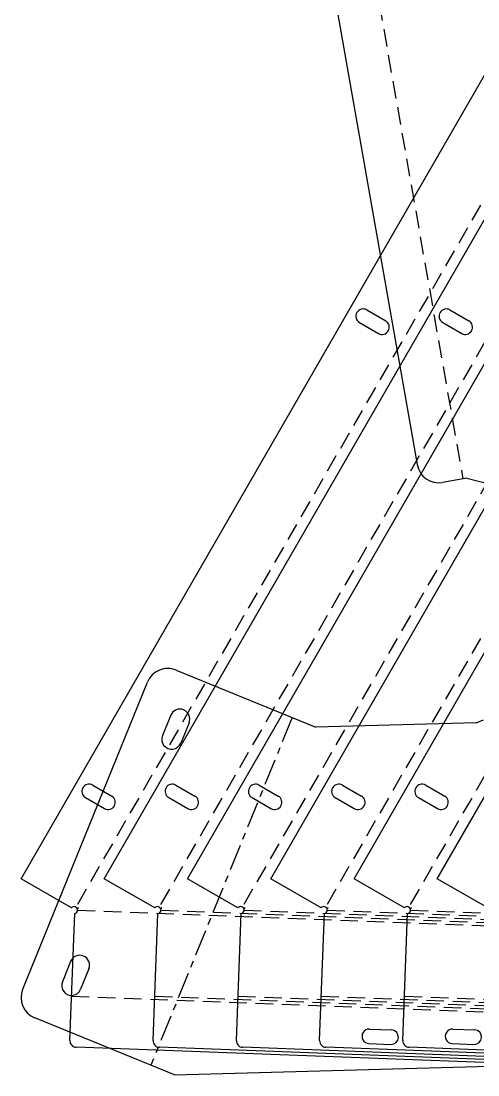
# Model space of a CAD drawing. Extents: x 5 to 1801, y 5 to 2754.
# Drawn here: x 5 to 213.5, y 5 to 485.2 of the extents above; entities that cross this region are included whole.
import ezdxf

# ---------------------------------------------------------------- set-up
doc = ezdxf.new("R2010")
doc.units = 0
doc.linetypes.add('CENTER', pattern=[21, 12, -3, 3, -3])
doc.linetypes.add('DASHED', pattern=[12, 8, -4])
for name, color, linetype in [('SMARTNEST_SHEET_10_BEND', 3, 'DASHED'), ('SMARTNEST_SHEET_10_GEOMETRY', 7, 'CONTINUOUS'), ('SMARTNEST_SHEET_11_BEND', 3, 'DASHED'), ('SMARTNEST_SHEET_11_GEOMETRY', 7, 'CONTINUOUS'), ('SMARTNEST_SHEET_12_BEND', 3, 'DASHED'), ('SMARTNEST_SHEET_12_GEOMETRY', 7, 'CONTINUOUS'), ('SMARTNEST_SHEET_13_BEND', 3, 'DASHED'), ('SMARTNEST_SHEET_13_GEOMETRY', 7, 'CONTINUOUS'), ('SMARTNEST_SHEET_14_BEND', 3, 'DASHED'), ('SMARTNEST_SHEET_14_GEOMETRY', 7, 'CONTINUOUS'), ('SMARTNEST_SHEET_15_BEND', 3, 'DASHED'), ('SMARTNEST_SHEET_15_GEOMETRY', 7, 'CONTINUOUS'), ('SMARTNEST_SHEET_16_BEND', 3, 'DASHED'), ('SMARTNEST_SHEET_16_GEOMETRY', 7, 'CONTINUOUS'), ('SMARTNEST_SHEET_17_BEND', 3, 'DASHED'), ('SMARTNEST_SHEET_17_GEOMETRY', 7, 'CONTINUOUS'), ('SMARTNEST_SHEET_18_BEND', 3, 'DASHED'), ('SMARTNEST_SHEET_18_GEOMETRY', 7, 'CONTINUOUS'), ('SMARTNEST_SHEET_19_BEND', 3, 'DASHED'), ('SMARTNEST_SHEET_19_GEOMETRY', 7, 'CONTINUOUS'), ('SMARTNEST_SHEET_1_BEND', 3, 'DASHED'), ('SMARTNEST_SHEET_1_GEOMETRY', 7, 'CONTINUOUS'), ('SMARTNEST_SHEET_20_BEND', 3, 'DASHED'), ('SMARTNEST_SHEET_20_GEOMETRY', 7, 'CONTINUOUS'), ('SMARTNEST_SHEET_21_BEND', 3, 'DASHED'), ('SMARTNEST_SHEET_21_GEOMETRY', 7, 'CONTINUOUS'), ('SMARTNEST_SHEET_22_BEND', 3, 'DASHED'), ('SMARTNEST_SHEET_22_GEOMETRY', 7, 'CONTINUOUS'), ('SMARTNEST_SHEET_23_BEND', 3, 'DASHED'), ('SMARTNEST_SHEET_23_GEOMETRY', 7, 'CONTINUOUS'), ('SMARTNEST_SHEET_24_BEND', 3, 'DASHED'), ('SMARTNEST_SHEET_24_GEOMETRY', 7, 'CONTINUOUS'), ('SMARTNEST_SHEET_25_BEND', 3, 'DASHED'), ('SMARTNEST_SHEET_25_GEOMETRY', 7, 'CONTINUOUS'), ('SMARTNEST_SHEET_26_CENTER', 4, 'CENTER'), ('SMARTNEST_SHEET_26_GEOMETRY', 7, 'CONTINUOUS'), ('SMARTNEST_SHEET_27_CENTER', 4, 'CENTER'), ('SMARTNEST_SHEET_27_GEOMETRY', 7, 'CONTINUOUS'), ('SMARTNEST_SHEET_28_CENTER', 4, 'CENTER'), ('SMARTNEST_SHEET_28_GEOMETRY', 7, 'CONTINUOUS'), ('SMARTNEST_SHEET_29_CENTER', 4, 'CENTER'), ('SMARTNEST_SHEET_29_GEOMETRY', 7, 'CONTINUOUS'), ('SMARTNEST_SHEET_2_BEND', 3, 'DASHED'), ('SMARTNEST_SHEET_2_GEOMETRY', 7, 'CONTINUOUS'), ('SMARTNEST_SHEET_30_CENTER', 4, 'CENTER'), ('SMARTNEST_SHEET_30_GEOMETRY', 7, 'CONTINUOUS'), ('SMARTNEST_SHEET_3_BEND', 3, 'DASHED'), ('SMARTNEST_SHEET_3_GEOMETRY', 7, 'CONTINUOUS'), ('SMARTNEST_SHEET_4_BEND', 3, 'DASHED'), ('SMARTNEST_SHEET_4_GEOMETRY', 7, 'CONTINUOUS'), ('SMARTNEST_SHEET_5_BEND', 3, 'DASHED'), ('SMARTNEST_SHEET_5_GEOMETRY', 7, 'CONTINUOUS'), ('SMARTNEST_SHEET_6_BEND', 3, 'DASHED'), ('SMARTNEST_SHEET_6_GEOMETRY', 7, 'CONTINUOUS'), ('SMARTNEST_SHEET_7_BEND', 3, 'DASHED'), ('SMARTNEST_SHEET_7_GEOMETRY', 7, 'CONTINUOUS'), ('SMARTNEST_SHEET_8_BEND', 3, 'DASHED'), ('SMARTNEST_SHEET_8_GEOMETRY', 7, 'CONTINUOUS'), ('SMARTNEST_SHEET_9_BEND', 3, 'DASHED'), ('SMARTNEST_SHEET_9_GEOMETRY', 7, 'CONTINUOUS')]:
    doc.layers.add(name, color=color, linetype=linetype)

msp = doc.modelspace()

# ---------------------------------------------------------------- linework, layer by layer
at = {"layer": 'SMARTNEST_SHEET_10_BEND', "color": 7, "linetype": 'DASHED'}
msp.add_line((22.53, 1320.53), (206.59, 276.63), dxfattribs=at)
at = {"layer": 'SMARTNEST_SHEET_10_GEOMETRY', "color": 7, "linetype": 'CONTINUOUS'}
for p, q in [((5.15, 1307.31), (185.75, 283.11)), ((208.36, 276.95), (197.33, 275)), ((208.36, 276.95), (1257.52, 5))]:
    msp.add_line(p, q, dxfattribs=at)
msp.add_arc((195.59, 284.85), 10, 190, 280, dxfattribs=at)
at = {"layer": 'SMARTNEST_SHEET_11_BEND', "color": 7, "linetype": 'DASHED'}
msp.add_line((22.53, 1320.53), (206.59, 276.63), dxfattribs=at)
at = {"layer": 'SMARTNEST_SHEET_11_GEOMETRY', "color": 7, "linetype": 'CONTINUOUS'}
for p, q in [((5.15, 1307.31), (185.75, 283.11)), ((208.36, 276.95), (197.33, 275)), ((208.36, 276.95), (1257.52, 5))]:
    msp.add_line(p, q, dxfattribs=at)
msp.add_arc((195.59, 284.85), 10, 190, 280, dxfattribs=at)
at = {"layer": 'SMARTNEST_SHEET_12_BEND', "color": 7, "linetype": 'DASHED'}
msp.add_line((22.53, 1320.53), (206.59, 276.63), dxfattribs=at)
at = {"layer": 'SMARTNEST_SHEET_12_GEOMETRY', "color": 7, "linetype": 'CONTINUOUS'}
for p, q in [((5.15, 1307.31), (185.75, 283.11)), ((208.36, 276.95), (197.33, 275)), ((208.36, 276.95), (1257.52, 5))]:
    msp.add_line(p, q, dxfattribs=at)
msp.add_arc((195.59, 284.85), 10, 190, 280, dxfattribs=at)
at = {"layer": 'SMARTNEST_SHEET_13_BEND', "color": 7, "linetype": 'DASHED'}
msp.add_line((22.53, 1320.53), (206.59, 276.63), dxfattribs=at)
at = {"layer": 'SMARTNEST_SHEET_13_GEOMETRY', "color": 7, "linetype": 'CONTINUOUS'}
for p, q in [((5.15, 1307.31), (185.75, 283.11)), ((208.36, 276.95), (197.33, 275)), ((208.36, 276.95), (1257.52, 5))]:
    msp.add_line(p, q, dxfattribs=at)
msp.add_arc((195.59, 284.85), 10, 190, 280, dxfattribs=at)
at = {"layer": 'SMARTNEST_SHEET_14_BEND', "color": 7, "linetype": 'DASHED'}
msp.add_line((22.53, 1320.53), (206.59, 276.63), dxfattribs=at)
at = {"layer": 'SMARTNEST_SHEET_14_GEOMETRY', "color": 7, "linetype": 'CONTINUOUS'}
for p, q in [((5.15, 1307.31), (185.75, 283.11)), ((208.36, 276.95), (197.33, 275)), ((208.36, 276.95), (1257.52, 5))]:
    msp.add_line(p, q, dxfattribs=at)
msp.add_arc((195.59, 284.85), 10, 190, 280, dxfattribs=at)
at = {"layer": 'SMARTNEST_SHEET_15_BEND', "color": 7, "linetype": 'DASHED'}
msp.add_line((22.53, 1320.53), (206.59, 276.63), dxfattribs=at)
at = {"layer": 'SMARTNEST_SHEET_15_GEOMETRY', "color": 7, "linetype": 'CONTINUOUS'}
for p, q in [((5.15, 1307.31), (185.75, 283.11)), ((208.36, 276.95), (197.33, 275)), ((208.36, 276.95), (1257.52, 5))]:
    msp.add_line(p, q, dxfattribs=at)
msp.add_arc((195.59, 284.85), 10, 190, 280, dxfattribs=at)
at = {"layer": 'SMARTNEST_SHEET_16_BEND', "color": 7, "linetype": 'DASHED'}
msp.add_line((22.53, 1320.53), (206.59, 276.63), dxfattribs=at)
at = {"layer": 'SMARTNEST_SHEET_16_GEOMETRY', "color": 7, "linetype": 'CONTINUOUS'}
for p, q in [((5.15, 1307.31), (185.75, 283.11)), ((208.36, 276.95), (197.33, 275)), ((208.36, 276.95), (1257.52, 5))]:
    msp.add_line(p, q, dxfattribs=at)
msp.add_arc((195.59, 284.85), 10, 190, 280, dxfattribs=at)
at = {"layer": 'SMARTNEST_SHEET_17_BEND', "color": 7, "linetype": 'DASHED'}
msp.add_line((22.53, 1320.53), (206.59, 276.63), dxfattribs=at)
at = {"layer": 'SMARTNEST_SHEET_17_GEOMETRY', "color": 7, "linetype": 'CONTINUOUS'}
for p, q in [((5.15, 1307.31), (185.75, 283.11)), ((208.36, 276.95), (197.33, 275)), ((208.36, 276.95), (1257.52, 5))]:
    msp.add_line(p, q, dxfattribs=at)
msp.add_arc((195.59, 284.85), 10, 190, 280, dxfattribs=at)
at = {"layer": 'SMARTNEST_SHEET_18_BEND', "color": 7, "linetype": 'DASHED'}
msp.add_line((22.53, 1320.53), (206.59, 276.63), dxfattribs=at)
at = {"layer": 'SMARTNEST_SHEET_18_GEOMETRY', "color": 7, "linetype": 'CONTINUOUS'}
for p, q in [((5.15, 1307.31), (185.75, 283.11)), ((208.36, 276.95), (197.33, 275)), ((208.36, 276.95), (1257.52, 5))]:
    msp.add_line(p, q, dxfattribs=at)
msp.add_arc((195.59, 284.85), 10, 190, 280, dxfattribs=at)
at = {"layer": 'SMARTNEST_SHEET_19_BEND', "color": 7, "linetype": 'DASHED'}
msp.add_line((22.53, 1320.53), (206.59, 276.63), dxfattribs=at)
at = {"layer": 'SMARTNEST_SHEET_19_GEOMETRY', "color": 7, "linetype": 'CONTINUOUS'}
for p, q in [((5.15, 1307.31), (185.75, 283.11)), ((208.36, 276.95), (197.33, 275)), ((208.36, 276.95), (1257.52, 5))]:
    msp.add_line(p, q, dxfattribs=at)
msp.add_arc((195.59, 284.85), 10, 190, 280, dxfattribs=at)
at = {"layer": 'SMARTNEST_SHEET_1_BEND', "color": 7, "linetype": 'DASHED'}
for p, q in [((22.53, 1320.53), (206.59, 276.63)), ((514.69, 920.96), (30.01, 81.46)), ((552.67, 920.96), (67.99, 81.46)), ((590.65, 920.96), (105.97, 81.46)), ((628.64, 920.96), (143.95, 81.46)), ((666.62, 920.96), (181.93, 81.46)), ((30.8, 80.01), (369.23, 67.31)), ((68.79, 80.01), (407.22, 67.31)), ((106.77, 80.01), (445.2, 67.31)), ((144.75, 80.01), (483.18, 67.31)), ((182.73, 80.01), (521.16, 67.31)), ((28.05, 40.82), (369.22, 28.01)), ((66.04, 40.82), (407.2, 28.01)), ((104.02, 40.82), (445.18, 28.01)), ((142, 40.82), (483.17, 28.01)), ((179.98, 40.82), (521.15, 28.01))]:
    msp.add_line(p, q, dxfattribs=at)
at = {"layer": 'SMARTNEST_SHEET_1_GEOMETRY', "color": 7, "linetype": 'CONTINUOUS'}
for p, q in [((5.15, 1307.31), (185.75, 283.11)), ((5, 94.42), (490.79, 935.83)), ((42.98, 94.42), (528.77, 935.83)), ((80.96, 94.42), (566.75, 935.83)), ((118.95, 94.42), (604.74, 935.83)), ((156.93, 94.42), (642.72, 935.83)), ((194.91, 94.42), (680.7, 935.83)), ((162.71, 353.59), (171.37, 348.59)), ((200.69, 353.59), (209.35, 348.59)), ((159.41, 347.87), (168.07, 342.87)), ((197.39, 347.87), (206.05, 342.87)), ((208.36, 276.95), (197.33, 275)), ((208.36, 276.95), (1257.52, 5)), ((37.71, 137.08), (46.37, 132.08)), ((75.69, 137.08), (84.35, 132.08)), ((113.68, 137.08), (122.34, 132.08)), ((151.66, 137.08), (160.32, 132.08)), ((189.64, 137.08), (198.3, 132.08)), ((34.41, 131.36), (43.07, 126.36)), ((72.39, 131.36), (81.05, 126.36)), ((110.38, 131.36), (119.04, 126.36)), ((148.36, 131.36), (157.02, 126.36)), ((186.34, 131.36), (195, 126.36)), ((28.01, 81.14), (5, 94.42)), ((65.99, 81.14), (42.98, 94.42)), ((103.97, 81.14), (80.96, 94.42)), ((141.95, 81.14), (118.95, 94.42)), ((179.94, 81.14), (156.93, 94.42)), ((217.92, 81.14), (194.91, 94.42)), ((27.3, 20.7), (29.47, 78.49)), ((31.17, 81.2), (30.52, 80.98)), ((30.68, 80.7), (31.2, 81.13)), ((65.28, 20.7), (67.45, 78.49)), ((69.15, 81.2), (68.5, 80.98)), ((68.66, 80.7), (69.18, 81.13)), ((103.26, 20.7), (105.43, 78.49)), ((107.13, 81.2), (106.48, 80.98)), ((106.64, 80.7), (107.17, 81.13)), ((141.24, 20.7), (143.41, 78.49)), ((145.11, 81.2), (144.47, 80.98)), ((144.62, 80.7), (145.15, 81.13)), ((179.23, 20.7), (181.4, 78.49)), ((183.09, 81.2), (182.45, 80.98)), ((182.6, 80.7), (183.13, 81.13)), ((164, 25.87), (173.99, 25.5)), ((201.98, 25.87), (211.97, 25.5)), ((163.75, 19.28), (173.74, 18.9)), ((201.73, 19.28), (211.72, 18.9)), ((365.35, 5), (30.18, 17.59)), ((403.34, 5), (68.17, 17.59)), ((441.32, 5), (106.15, 17.59)), ((479.3, 5), (144.13, 17.59)), ((517.28, 5), (182.11, 17.59))]:
    msp.add_line(p, q, dxfattribs=at)
for points in [[(30.52, 80.98), (30.17, 81.34), (29.75, 81.57), (29.28, 81.67), (28.79, 81.62)], [(68.5, 80.98), (68.16, 81.34), (67.74, 81.57), (67.26, 81.67), (66.77, 81.62)], [(106.48, 80.98), (106.14, 81.34), (105.72, 81.57), (105.25, 81.67), (104.75, 81.62)], [(144.47, 80.98), (144.12, 81.34), (143.7, 81.57), (143.23, 81.67), (142.73, 81.62)], [(182.45, 80.98), (182.1, 81.34), (181.68, 81.57), (181.21, 81.67), (180.71, 81.62)], [(30.29, 78.9), (30.6, 79.29), (30.77, 79.74), (30.8, 80.22), (30.68, 80.7)], [(68.27, 78.9), (68.58, 79.29), (68.75, 79.74), (68.78, 80.22), (68.66, 80.7)], [(106.25, 78.9), (106.56, 79.29), (106.73, 79.74), (106.76, 80.22), (106.64, 80.7)], [(144.23, 78.9), (144.54, 79.29), (144.71, 79.74), (144.74, 80.22), (144.62, 80.7)], [(182.22, 78.9), (182.52, 79.29), (182.7, 79.74), (182.72, 80.22), (182.6, 80.7)]]:
    msp.add_lwpolyline(points, dxfattribs=at)
for centre, radius, start, end in [((161.06, 350.73), 3.3, 60, 240), ((199.04, 350.73), 3.3, 60, 240), ((169.72, 345.73), 3.3, 240, 60), ((207.7, 345.73), 3.3, 240, 60), ((195.59, 284.85), 10, 190, 280), ((36.06, 134.22), 3.3, 60, 240), ((74.04, 134.22), 3.3, 60, 240), ((112.03, 134.22), 3.3, 60, 240), ((150.01, 134.22), 3.3, 60, 240), ((187.99, 134.22), 3.3, 60, 240), ((44.72, 129.22), 3.3, 240, 60), ((82.7, 129.22), 3.3, 240, 60), ((120.69, 129.22), 3.3, 240, 60), ((158.67, 129.22), 3.3, 240, 60), ((196.65, 129.22), 3.3, 240, 60), ((29.21, 80.07), 1.6, 105.2189, 138.3892), ((29.21, 80.07), 1.6, 279.4608, 312.6311), ((31.18, 81.17), 0.0365, 298.925, 118.925), ((67.19, 80.07), 1.6, 105.2189, 138.3892), ((67.19, 80.07), 1.6, 279.4608, 312.6311), ((69.17, 81.17), 0.0365, 298.925, 118.925), ((105.17, 80.07), 1.6, 105.2189, 138.3892), ((105.17, 80.07), 1.6, 279.4608, 312.6311), ((107.15, 81.17), 0.0365, 298.925, 118.925), ((143.15, 80.07), 1.6, 105.2189, 138.3892), ((143.15, 80.07), 1.6, 279.4608, 312.6311), ((145.13, 81.17), 0.0365, 298.925, 118.925), ((181.13, 80.07), 1.6, 105.2189, 138.3892), ((181.13, 80.07), 1.6, 279.4608, 312.6311), ((183.11, 81.17), 0.0365, 298.925, 118.925), ((163.87, 22.57), 3.3, 87.85, 267.85), ((173.86, 22.2), 3.3, 267.85, 87.85), ((201.85, 22.57), 3.3, 87.85, 267.85), ((211.85, 22.2), 3.3, 267.85, 87.85), ((30.3, 20.58), 3, 177.85, 267.85), ((68.28, 20.58), 3, 177.85, 267.85), ((106.26, 20.58), 3, 177.85, 267.85), ((144.24, 20.58), 3, 177.85, 267.85), ((182.22, 20.58), 3, 177.85, 267.85)]:
    msp.add_arc(centre, radius, start, end, dxfattribs=at)
at = {"layer": 'SMARTNEST_SHEET_20_BEND', "color": 7, "linetype": 'DASHED'}
msp.add_line((22.53, 1320.53), (206.59, 276.63), dxfattribs=at)
at = {"layer": 'SMARTNEST_SHEET_20_GEOMETRY', "color": 7, "linetype": 'CONTINUOUS'}
for p, q in [((5.15, 1307.31), (185.75, 283.11)), ((208.36, 276.95), (197.33, 275)), ((208.36, 276.95), (1257.52, 5))]:
    msp.add_line(p, q, dxfattribs=at)
msp.add_arc((195.59, 284.85), 10, 190, 280, dxfattribs=at)
at = {"layer": 'SMARTNEST_SHEET_21_BEND', "color": 7, "linetype": 'DASHED'}
msp.add_line((22.53, 1320.53), (206.59, 276.63), dxfattribs=at)
at = {"layer": 'SMARTNEST_SHEET_21_GEOMETRY', "color": 7, "linetype": 'CONTINUOUS'}
for p, q in [((5.15, 1307.31), (185.75, 283.11)), ((208.36, 276.95), (197.33, 275)), ((208.36, 276.95), (1257.52, 5))]:
    msp.add_line(p, q, dxfattribs=at)
msp.add_arc((195.59, 284.85), 10, 190, 280, dxfattribs=at)
at = {"layer": 'SMARTNEST_SHEET_22_BEND', "color": 7, "linetype": 'DASHED'}
msp.add_line((22.53, 1320.53), (206.59, 276.63), dxfattribs=at)
at = {"layer": 'SMARTNEST_SHEET_22_GEOMETRY', "color": 7, "linetype": 'CONTINUOUS'}
for p, q in [((5.15, 1307.31), (185.75, 283.11)), ((208.36, 276.95), (197.33, 275)), ((208.36, 276.95), (1257.52, 5))]:
    msp.add_line(p, q, dxfattribs=at)
msp.add_arc((195.59, 284.85), 10, 190, 280, dxfattribs=at)
at = {"layer": 'SMARTNEST_SHEET_23_BEND', "color": 7, "linetype": 'DASHED'}
msp.add_line((22.53, 1320.53), (206.59, 276.63), dxfattribs=at)
at = {"layer": 'SMARTNEST_SHEET_23_GEOMETRY', "color": 7, "linetype": 'CONTINUOUS'}
for p, q in [((5.15, 1307.31), (185.75, 283.11)), ((208.36, 276.95), (197.33, 275)), ((208.36, 276.95), (1257.52, 5))]:
    msp.add_line(p, q, dxfattribs=at)
msp.add_arc((195.59, 284.85), 10, 190, 280, dxfattribs=at)
at = {"layer": 'SMARTNEST_SHEET_24_BEND', "color": 7, "linetype": 'DASHED'}
msp.add_line((22.53, 1320.53), (206.59, 276.63), dxfattribs=at)
at = {"layer": 'SMARTNEST_SHEET_24_GEOMETRY', "color": 7, "linetype": 'CONTINUOUS'}
for p, q in [((5.15, 1307.31), (185.75, 283.11)), ((208.36, 276.95), (197.33, 275)), ((208.36, 276.95), (1257.52, 5))]:
    msp.add_line(p, q, dxfattribs=at)
msp.add_arc((195.59, 284.85), 10, 190, 280, dxfattribs=at)
at = {"layer": 'SMARTNEST_SHEET_25_BEND', "color": 7, "linetype": 'DASHED'}
msp.add_line((22.53, 1320.53), (206.59, 276.63), dxfattribs=at)
at = {"layer": 'SMARTNEST_SHEET_25_GEOMETRY', "color": 7, "linetype": 'CONTINUOUS'}
for p, q in [((5.15, 1307.31), (185.75, 283.11)), ((208.36, 276.95), (197.33, 275)), ((208.36, 276.95), (1257.52, 5))]:
    msp.add_line(p, q, dxfattribs=at)
msp.add_arc((195.59, 284.85), 10, 190, 280, dxfattribs=at)
at = {"layer": 'SMARTNEST_SHEET_26_CENTER', "color": 7, "linetype": 'CENTER'}
msp.add_line((128.73, 167.91), (64.21, 9.41), dxfattribs=at)
at = {"layer": 'SMARTNEST_SHEET_26_GEOMETRY', "color": 7, "linetype": 'CONTINUOUS'}
for p, q in [((75.75, 189.48), (139.57, 163.5)), ((5.74, 44.01), (62.72, 183.99)), ((73.3, 168.88), (69.53, 159.62)), ((81.64, 165.49), (77.87, 156.23)), ((212.63, 165.5), (139.57, 163.5)), ((212.63, 165.5), (216.01, 166.78)), ((27.63, 56.69), (23.86, 47.43)), ((35.97, 53.3), (32.2, 44.04)), ((75.05, 5), (11.23, 30.98)), ((75.05, 5), (341.19, 12.29))]:
    msp.add_line(p, q, dxfattribs=at)
for centre, radius, start, end in [((71.98, 180.22), 10, 67.85, 157.85), ((77.47, 167.19), 4.5, 337.85, 157.85), ((73.7, 157.92), 4.5, 157.85, 337.85), ((31.8, 55), 4.5, 337.85, 157.85), ((15, 40.24), 10, 157.85, 247.85), ((28.03, 45.73), 4.5, 157.85, 337.85)]:
    msp.add_arc(centre, radius, start, end, dxfattribs=at)
at = {"layer": 'SMARTNEST_SHEET_27_CENTER', "color": 7, "linetype": 'CENTER'}
msp.add_line((128.73, 167.91), (64.21, 9.41), dxfattribs=at)
at = {"layer": 'SMARTNEST_SHEET_27_GEOMETRY', "color": 7, "linetype": 'CONTINUOUS'}
for p, q in [((75.75, 189.48), (139.57, 163.5)), ((5.74, 44.01), (62.72, 183.99)), ((73.3, 168.88), (69.53, 159.62)), ((81.64, 165.49), (77.87, 156.23)), ((212.63, 165.5), (139.57, 163.5)), ((212.63, 165.5), (216.01, 166.78)), ((27.63, 56.69), (23.86, 47.43)), ((35.97, 53.3), (32.2, 44.04)), ((75.05, 5), (11.23, 30.98)), ((75.05, 5), (341.19, 12.29))]:
    msp.add_line(p, q, dxfattribs=at)
for centre, radius, start, end in [((71.98, 180.22), 10, 67.85, 157.85), ((77.47, 167.19), 4.5, 337.85, 157.85), ((73.7, 157.92), 4.5, 157.85, 337.85), ((31.8, 55), 4.5, 337.85, 157.85), ((15, 40.24), 10, 157.85, 247.85), ((28.03, 45.73), 4.5, 157.85, 337.85)]:
    msp.add_arc(centre, radius, start, end, dxfattribs=at)
at = {"layer": 'SMARTNEST_SHEET_28_CENTER', "color": 7, "linetype": 'CENTER'}
msp.add_line((128.73, 167.91), (64.21, 9.41), dxfattribs=at)
at = {"layer": 'SMARTNEST_SHEET_28_GEOMETRY', "color": 7, "linetype": 'CONTINUOUS'}
for p, q in [((75.75, 189.48), (139.57, 163.5)), ((5.74, 44.01), (62.72, 183.99)), ((73.3, 168.88), (69.53, 159.62)), ((81.64, 165.49), (77.87, 156.23)), ((212.63, 165.5), (139.57, 163.5)), ((212.63, 165.5), (216.01, 166.78)), ((27.63, 56.69), (23.86, 47.43)), ((35.97, 53.3), (32.2, 44.04)), ((75.05, 5), (11.23, 30.98)), ((75.05, 5), (341.19, 12.29))]:
    msp.add_line(p, q, dxfattribs=at)
for centre, radius, start, end in [((71.98, 180.22), 10, 67.85, 157.85), ((77.47, 167.19), 4.5, 337.85, 157.85), ((73.7, 157.92), 4.5, 157.85, 337.85), ((31.8, 55), 4.5, 337.85, 157.85), ((15, 40.24), 10, 157.85, 247.85), ((28.03, 45.73), 4.5, 157.85, 337.85)]:
    msp.add_arc(centre, radius, start, end, dxfattribs=at)
at = {"layer": 'SMARTNEST_SHEET_29_CENTER', "color": 7, "linetype": 'CENTER'}
msp.add_line((128.73, 167.91), (64.21, 9.41), dxfattribs=at)
at = {"layer": 'SMARTNEST_SHEET_29_GEOMETRY', "color": 7, "linetype": 'CONTINUOUS'}
for p, q in [((75.75, 189.48), (139.57, 163.5)), ((5.74, 44.01), (62.72, 183.99)), ((73.3, 168.88), (69.53, 159.62)), ((81.64, 165.49), (77.87, 156.23)), ((212.63, 165.5), (139.57, 163.5)), ((212.63, 165.5), (216.01, 166.78)), ((27.63, 56.69), (23.86, 47.43)), ((35.97, 53.3), (32.2, 44.04)), ((75.05, 5), (11.23, 30.98)), ((75.05, 5), (341.19, 12.29))]:
    msp.add_line(p, q, dxfattribs=at)
for centre, radius, start, end in [((71.98, 180.22), 10, 67.85, 157.85), ((77.47, 167.19), 4.5, 337.85, 157.85), ((73.7, 157.92), 4.5, 157.85, 337.85), ((31.8, 55), 4.5, 337.85, 157.85), ((15, 40.24), 10, 157.85, 247.85), ((28.03, 45.73), 4.5, 157.85, 337.85)]:
    msp.add_arc(centre, radius, start, end, dxfattribs=at)
at = {"layer": 'SMARTNEST_SHEET_2_BEND', "color": 7, "linetype": 'DASHED'}
msp.add_line((22.53, 1320.53), (206.59, 276.63), dxfattribs=at)
at = {"layer": 'SMARTNEST_SHEET_2_GEOMETRY', "color": 7, "linetype": 'CONTINUOUS'}
for p, q in [((5.15, 1307.31), (185.75, 283.11)), ((208.36, 276.95), (197.33, 275)), ((208.36, 276.95), (1257.52, 5))]:
    msp.add_line(p, q, dxfattribs=at)
msp.add_arc((195.59, 284.85), 10, 190, 280, dxfattribs=at)
at = {"layer": 'SMARTNEST_SHEET_30_CENTER', "color": 7, "linetype": 'CENTER'}
msp.add_line((128.73, 167.91), (64.21, 9.41), dxfattribs=at)
at = {"layer": 'SMARTNEST_SHEET_30_GEOMETRY', "color": 7, "linetype": 'CONTINUOUS'}
for p, q in [((75.75, 189.48), (139.57, 163.5)), ((5.74, 44.01), (62.72, 183.99)), ((73.3, 168.88), (69.53, 159.62)), ((81.64, 165.49), (77.87, 156.23)), ((212.63, 165.5), (139.57, 163.5)), ((212.63, 165.5), (216.01, 166.78)), ((27.63, 56.69), (23.86, 47.43)), ((35.97, 53.3), (32.2, 44.04)), ((75.05, 5), (11.23, 30.98)), ((75.05, 5), (341.19, 12.29))]:
    msp.add_line(p, q, dxfattribs=at)
for centre, radius, start, end in [((71.98, 180.22), 10, 67.85, 157.85), ((77.47, 167.19), 4.5, 337.85, 157.85), ((73.7, 157.92), 4.5, 157.85, 337.85), ((31.8, 55), 4.5, 337.85, 157.85), ((15, 40.24), 10, 157.85, 247.85), ((28.03, 45.73), 4.5, 157.85, 337.85)]:
    msp.add_arc(centre, radius, start, end, dxfattribs=at)
at = {"layer": 'SMARTNEST_SHEET_3_BEND', "color": 7, "linetype": 'DASHED'}
msp.add_line((22.53, 1320.53), (206.59, 276.63), dxfattribs=at)
at = {"layer": 'SMARTNEST_SHEET_3_GEOMETRY', "color": 7, "linetype": 'CONTINUOUS'}
for p, q in [((5.15, 1307.31), (185.75, 283.11)), ((208.36, 276.95), (197.33, 275)), ((208.36, 276.95), (1257.52, 5))]:
    msp.add_line(p, q, dxfattribs=at)
msp.add_arc((195.59, 284.85), 10, 190, 280, dxfattribs=at)
at = {"layer": 'SMARTNEST_SHEET_4_BEND', "color": 7, "linetype": 'DASHED'}
msp.add_line((22.53, 1320.53), (206.59, 276.63), dxfattribs=at)
at = {"layer": 'SMARTNEST_SHEET_4_GEOMETRY', "color": 7, "linetype": 'CONTINUOUS'}
for p, q in [((5.15, 1307.31), (185.75, 283.11)), ((208.36, 276.95), (197.33, 275)), ((208.36, 276.95), (1257.52, 5))]:
    msp.add_line(p, q, dxfattribs=at)
msp.add_arc((195.59, 284.85), 10, 190, 280, dxfattribs=at)
at = {"layer": 'SMARTNEST_SHEET_5_BEND', "color": 7, "linetype": 'DASHED'}
msp.add_line((22.53, 1320.53), (206.59, 276.63), dxfattribs=at)
at = {"layer": 'SMARTNEST_SHEET_5_GEOMETRY', "color": 7, "linetype": 'CONTINUOUS'}
for p, q in [((5.15, 1307.31), (185.75, 283.11)), ((208.36, 276.95), (197.33, 275)), ((208.36, 276.95), (1257.52, 5))]:
    msp.add_line(p, q, dxfattribs=at)
msp.add_arc((195.59, 284.85), 10, 190, 280, dxfattribs=at)
at = {"layer": 'SMARTNEST_SHEET_6_BEND', "color": 7, "linetype": 'DASHED'}
msp.add_line((22.53, 1320.53), (206.59, 276.63), dxfattribs=at)
at = {"layer": 'SMARTNEST_SHEET_6_GEOMETRY', "color": 7, "linetype": 'CONTINUOUS'}
for p, q in [((5.15, 1307.31), (185.75, 283.11)), ((208.36, 276.95), (197.33, 275)), ((208.36, 276.95), (1257.52, 5))]:
    msp.add_line(p, q, dxfattribs=at)
msp.add_arc((195.59, 284.85), 10, 190, 280, dxfattribs=at)
at = {"layer": 'SMARTNEST_SHEET_7_BEND', "color": 7, "linetype": 'DASHED'}
msp.add_line((22.53, 1320.53), (206.59, 276.63), dxfattribs=at)
at = {"layer": 'SMARTNEST_SHEET_7_GEOMETRY', "color": 7, "linetype": 'CONTINUOUS'}
for p, q in [((5.15, 1307.31), (185.75, 283.11)), ((208.36, 276.95), (197.33, 275)), ((208.36, 276.95), (1257.52, 5))]:
    msp.add_line(p, q, dxfattribs=at)
msp.add_arc((195.59, 284.85), 10, 190, 280, dxfattribs=at)
at = {"layer": 'SMARTNEST_SHEET_8_BEND', "color": 7, "linetype": 'DASHED'}
msp.add_line((22.53, 1320.53), (206.59, 276.63), dxfattribs=at)
at = {"layer": 'SMARTNEST_SHEET_8_GEOMETRY', "color": 7, "linetype": 'CONTINUOUS'}
for p, q in [((5.15, 1307.31), (185.75, 283.11)), ((208.36, 276.95), (197.33, 275)), ((208.36, 276.95), (1257.52, 5))]:
    msp.add_line(p, q, dxfattribs=at)
msp.add_arc((195.59, 284.85), 10, 190, 280, dxfattribs=at)
at = {"layer": 'SMARTNEST_SHEET_9_BEND', "color": 7, "linetype": 'DASHED'}
msp.add_line((22.53, 1320.53), (206.59, 276.63), dxfattribs=at)
at = {"layer": 'SMARTNEST_SHEET_9_GEOMETRY', "color": 7, "linetype": 'CONTINUOUS'}
for p, q in [((5.15, 1307.31), (185.75, 283.11)), ((208.36, 276.95), (197.33, 275)), ((208.36, 276.95), (1257.52, 5))]:
    msp.add_line(p, q, dxfattribs=at)
msp.add_arc((195.59, 284.85), 10, 190, 280, dxfattribs=at)

doc.saveas('drawing.dxf')
